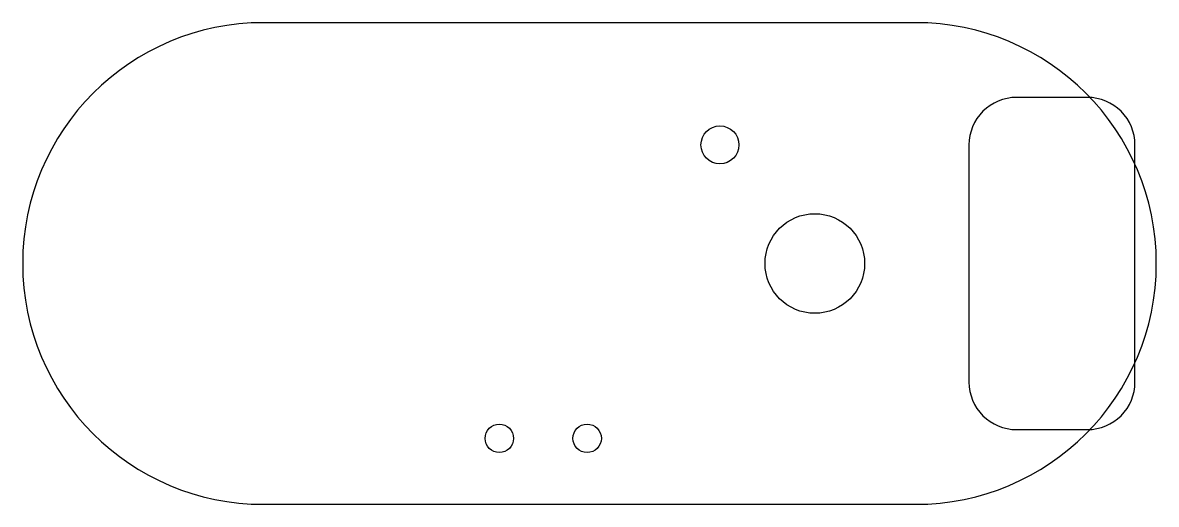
# Model space of a CAD drawing. Header units: millimetres. Extents: x -23.9 to 23.9, y -10.2 to 10.2.
import ezdxf

# ---------------------------------------------------------------- set-up
doc = ezdxf.new("R2010")
doc.units = ezdxf.units.MM

msp = doc.modelspace()

# ---------------------------------------------------------------- linework, layer by layer
for points in [[(-13.75, -10.15), (13.75, -10.15, 1), (13.75, 10.15), (-13.75, 10.15, 1)], [(18, -7), (21, -7, 0.414214), (23, -5), (23, 5, 0.414214), (21, 7), (18, 7, 0.414214), (16, 5), (16, -5, 0.414214)]]:
    msp.add_lwpolyline(points, format="xyb", close=True)
for centre, radius in [((5.5, 5), 0.8), ((9.5, 0), 2.1), ((-3.8, -7.37), 0.6), ((-0.1, -7.37), 0.6)]:
    msp.add_circle(centre, radius)

doc.saveas('drawing.dxf')
